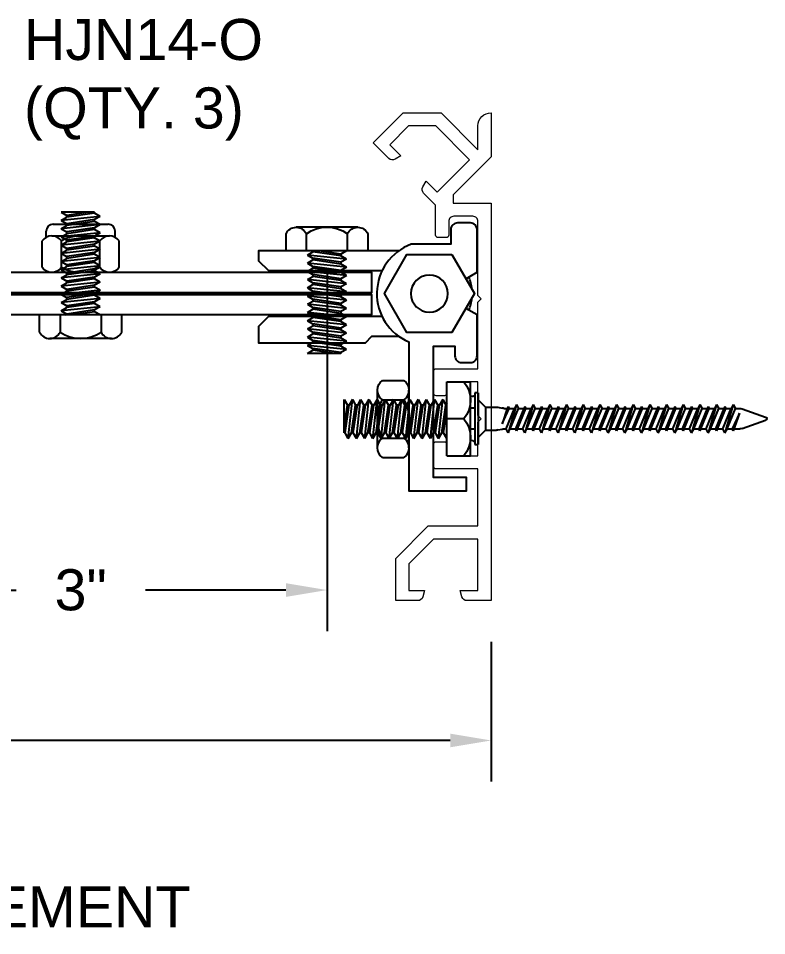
# Model space of a CAD drawing. Header units: inches. Extents: x 0 to 34.5, y -15.8 to 21.6.
# Drawn here: x 25.47 to 30.02, y 3.52 to 9.11 of the extents above; entities that cross this region are included whole.
import ezdxf

# ---------------------------------------------------------------- set-up
doc = ezdxf.new("R2010")
doc.units = ezdxf.units.IN
doc.header["$MEASUREMENT"] = 0
for name, color, linetype in [('Anchors', 4, 'Continuous'), ('Dimensions', 3, 'Continuous'), ('Fillers', 2, 'Continuous'), ('Metals', 7, 'Continuous'), ('Text', 2, 'Continuous')]:
    doc.layers.add(name, color=color, linetype=linetype)
doc.styles.add('Arial', font='arial.ttf')
doc.dimstyles.new('Arial', dxfattribs={"dimtxt": 0.25, "dimasz": 0.25, "dimexe": 0.25, "dimexo": 0.25, "dimgap": 0.25, "dimtad": 0, "dimtih": 1, "dimtoh": 1, "dimdec": 4, "dimzin": 0, "dimdsep": 46, "dimlunit": 4, "dimtxsty": 'Arial', "dimcen": 0.25, "dimadec": 0, "dimazin": 0, "dimtfac": 1, "dimtdec": 4, "dimtofl": 0, "dimtmove": 0, "dimatfit": 3, "dimfxl": 0, "dimfrac": 2, "dimtolj": 1, "dimtzin": 0, "dimarcsym": 0})

# ---------------------------------------------------------------- blocks, each defined once
blk = doc.blocks.new('*D12')
at = {"layer": 'Defpoints', "color": 0}
for p in [(12.3456, 5.5614), (28.3456, 5.5614), (28.3456, 4.71)]:
    blk.add_point(p, dxfattribs=at)
at = {"layer": 'Dimensions', "color": 0, "lineweight": -2}
for p, q in [((12.3456, 5.3114), (12.3456, 4.46)), ((28.3456, 5.3114), (28.3456, 4.46)), ((12.5956, 4.71), (19.7751, 4.71)), ((28.0956, 4.71), (20.9161, 4.71))]:
    blk.add_line(p, q, dxfattribs=at)
at = {"layer": 'Dimensions', "color": 0}
for points in [[(12.5956, 4.7516), (12.5956, 4.6683), (12.3456, 4.71)], [(28.0956, 4.7516), (28.0956, 4.6683), (28.3456, 4.71)]]:
    blk.add_solid(points, dxfattribs=at)
at = {"layer": 'Dimensions', "color": 0, "insert": (20.3456, 4.71), "char_height": 0.25, "attachment_point": 5, "style": 'Arial'}
blk.add_mtext('\\A1;1\'-4"', dxfattribs=at)
blk = doc.blocks.new('*D31')
at = {"layer": 'Defpoints', "color": 0}
for p in [(27.3456, 7.8348), (24.3456, 6.7434), (27.3456, 5.6257)]:
    blk.add_point(p, dxfattribs=at)
at = {"layer": 'Dimensions', "color": 0, "lineweight": -2}
for p, q in [((27.3456, 7.5848), (27.3456, 5.3757)), ((24.3456, 6.4934), (24.3456, 5.3757)), ((24.5956, 5.6257), (25.452, 5.6257)), ((27.0956, 5.6257), (26.2392, 5.6257))]:
    blk.add_line(p, q, dxfattribs=at)
at = {"layer": 'Dimensions', "color": 0}
for points in [[(24.5956, 5.6674), (24.5956, 5.5841), (24.3456, 5.6257)], [(27.0956, 5.6674), (27.0956, 5.5841), (27.3456, 5.6257)]]:
    blk.add_solid(points, dxfattribs=at)
at = {"layer": 'Dimensions', "color": 0, "insert": (25.8456, 5.6257), "char_height": 0.25, "attachment_point": 5, "style": 'Arial'}
blk.add_mtext('\\A1;3"', dxfattribs=at)
blk = doc.blocks.new('H1458S')
for p, q in [((-0.1875, 0.144), (0.1875, 0.144)), ((-0.25, 0.104), (-0.25, 0)), ((-0.125, 0), (-0.125, 0.104)), ((0.125, 0), (0.125, 0.104)), ((0.25, 0.104), (0.25, 0)), ((-0.25, 0), (0.25, 0)), ((-0.119, 0), (-0.085, -0.0196)), ((-0.085, -0.0196), (0.0485, 0)), ((-0.119, -0.05), (0.119, -0.025)), ((-0.119, -0.05), (-0.085, -0.0304)), ((-0.119, -0.05), (-0.085, -0.0696)), ((-0.085, -0.0304), (0.085, -0.0054)), ((-0.085, -0.0196), (-0.085, -0.0304)), ((-0.085, -0.0696), (0.085, -0.0446)), ((-0.085, -0.0804), (0.085, -0.0554)), ((0.0943, 0), (0.085, -0.0054)), ((0.119, -0.025), (0.085, -0.0054)), ((0.119, -0.025), (0.085, -0.0446)), ((0.085, -0.0446), (0.085, -0.0554)), ((0.119, -0.075), (0.085, -0.0554)), ((-0.119, -0.1), (0.119, -0.075)), ((-0.119, -0.1), (-0.085, -0.0804)), ((-0.119, -0.1), (-0.085, -0.1196)), ((-0.085, -0.0696), (-0.085, -0.0804)), ((-0.085, -0.1196), (0.085, -0.0946)), ((-0.085, -0.1304), (0.085, -0.1054)), ((0.119, -0.075), (0.085, -0.0946)), ((0.085, -0.0946), (0.085, -0.1054)), ((0.119, -0.125), (0.085, -0.1054)), ((-0.119, -0.15), (0.119, -0.125)), ((-0.119, -0.15), (-0.085, -0.1304)), ((-0.119, -0.15), (-0.085, -0.1696)), ((-0.085, -0.1196), (-0.085, -0.1304)), ((-0.085, -0.1696), (0.085, -0.1446)), ((-0.085, -0.1804), (0.085, -0.1554)), ((0.119, -0.125), (0.085, -0.1446)), ((0.085, -0.1446), (0.085, -0.1554)), ((0.119, -0.175), (0.085, -0.1554)), ((-0.119, -0.2), (0.119, -0.175)), ((-0.119, -0.2), (-0.085, -0.1804)), ((-0.119, -0.2), (-0.085, -0.2196)), ((-0.085, -0.1696), (-0.085, -0.1804)), ((-0.085, -0.2196), (0.085, -0.1946)), ((-0.085, -0.2304), (0.085, -0.2054)), ((-0.085, -0.2196), (-0.085, -0.2304)), ((0.119, -0.175), (0.085, -0.1946)), ((0.085, -0.1946), (0.085, -0.2054)), ((0.119, -0.225), (0.085, -0.2054)), ((-0.119, -0.25), (0.119, -0.225)), ((-0.119, -0.25), (-0.085, -0.2304)), ((-0.119, -0.25), (-0.085, -0.2696)), ((-0.119, -0.3), (0.119, -0.275)), ((-0.085, -0.2696), (0.085, -0.2446)), ((-0.085, -0.2804), (0.085, -0.2554)), ((-0.085, -0.2696), (-0.085, -0.2804)), ((0.119, -0.225), (0.085, -0.2446)), ((0.085, -0.2446), (0.085, -0.2554)), ((0.119, -0.275), (0.085, -0.2554)), ((0.119, -0.275), (0.085, -0.2946)), ((-0.119, -0.3), (-0.085, -0.2804)), ((-0.119, -0.3), (-0.085, -0.3196)), ((-0.119, -0.35), (0.119, -0.325)), ((-0.119, -0.35), (-0.085, -0.3304)), ((-0.085, -0.3196), (0.085, -0.2946)), ((-0.085, -0.3304), (0.085, -0.3054)), ((-0.085, -0.3196), (-0.085, -0.3304)), ((0.085, -0.2946), (0.085, -0.3054)), ((0.119, -0.325), (0.085, -0.3054)), ((0.119, -0.325), (0.085, -0.3446)), ((-0.119, -0.35), (-0.085, -0.3696)), ((-0.119, -0.4), (0.119, -0.375)), ((-0.119, -0.4), (-0.085, -0.3804)), ((-0.085, -0.3696), (0.085, -0.3446)), ((-0.085, -0.3804), (0.085, -0.3554)), ((-0.085, -0.3696), (-0.085, -0.3804)), ((0.085, -0.3446), (0.085, -0.3554)), ((0.119, -0.375), (0.085, -0.3554)), ((0.119, -0.375), (0.085, -0.3946)), ((-0.119, -0.4), (-0.085, -0.4196)), ((-0.119, -0.45), (0.119, -0.425)), ((-0.119, -0.45), (-0.085, -0.4304)), ((-0.085, -0.4196), (0.085, -0.3946)), ((-0.085, -0.4304), (0.085, -0.4054)), ((-0.085, -0.4196), (-0.085, -0.4304)), ((-0.085, -0.4696), (0.085, -0.4446)), ((0.085, -0.3946), (0.085, -0.4054)), ((0.119, -0.425), (0.085, -0.4054)), ((0.119, -0.425), (0.085, -0.4446)), ((0.085, -0.4446), (0.085, -0.4554)), ((-0.119, -0.45), (-0.085, -0.4696)), ((-0.119, -0.5), (0.119, -0.475)), ((-0.119, -0.5), (-0.085, -0.4804)), ((-0.119, -0.5), (-0.085, -0.5196)), ((-0.085, -0.4804), (0.085, -0.4554)), ((-0.085, -0.4696), (-0.085, -0.4804)), ((-0.085, -0.5196), (0.085, -0.4946)), ((0.119, -0.475), (0.085, -0.4554)), ((0.119, -0.475), (0.085, -0.4946)), ((0.085, -0.4946), (0.085, -0.5054)), ((-0.119, -0.55), (0.119, -0.525)), ((-0.119, -0.55), (-0.085, -0.5304)), ((-0.119, -0.55), (-0.085, -0.5696)), ((-0.085, -0.5304), (0.085, -0.5054)), ((-0.085, -0.5196), (-0.085, -0.5304)), ((-0.085, -0.5696), (0.085, -0.5446)), ((-0.085, -0.5804), (0.085, -0.5554)), ((0.119, -0.525), (0.085, -0.5054)), ((0.119, -0.525), (0.085, -0.5446)), ((0.085, -0.5446), (0.085, -0.5554)), ((0.119, -0.575), (0.085, -0.5554)), ((-0.119, -0.6), (0.119, -0.575)), ((-0.119, -0.6), (-0.085, -0.5804)), ((-0.119, -0.6), (-0.085, -0.6196)), ((-0.085, -0.5696), (-0.085, -0.5804)), ((-0.085, -0.6196), (0.085, -0.5946)), ((-0.0485, -0.625), (0.085, -0.6054)), ((0.119, -0.575), (0.085, -0.5946)), ((0.085, -0.5946), (0.085, -0.6054)), ((0.119, -0.625), (0.085, -0.6054)), ((-0.085, -0.6196), (-0.085, -0.625)), ((-0.085, -0.625), (0.119, -0.625))]:
    blk.add_line(p, q)
for centre, radius, start, end in [((-0.1875, 0.0752), 0.0688, 24.7615, 155.2385), ((0, -0.0713), 0.2153, 54.5107, 125.4893), ((0.1875, 0.0752), 0.0688, 24.7615, 155.2385)]:
    blk.add_arc(centre, radius, start, end)
blk = doc.blocks.new('HN14S')
for p, q in [((-0.1759, 0), (0.1759, 0)), ((-0.2345, -0.1613), (-0.2345, -0.03)), ((-0.1172, -0.1613), (-0.1172, -0.03)), ((0.1172, -0.1613), (0.1172, -0.03)), ((0.2345, -0.1613), (0.2345, -0.03)), ((-0.1759, -0.1914), (0.1759, -0.1914))]:
    blk.add_line(p, q)
for centre, radius, start, end in [((-0.1759, -0.0723), 0.0723, 35.7751, 144.2249), ((0, -0.244), 0.244, 61.2813, 118.7187), ((0.1759, -0.0723), 0.0723, 35.7751, 144.2249), ((-0.1759, -0.1191), 0.0723, 215.7751, 324.2249), ((0, 0.0527), 0.244, 241.2813, 298.7187), ((0.1759, -0.1191), 0.0723, 215.7751, 324.2249)]:
    blk.add_arc(centre, radius, start, end)
blk = doc.blocks.new('H1458 TURNED')
for p, q in [((2.0034, 22.6635), (1.8594, 22.6635)), ((1.8594, 22.2135), (1.8594, 22.6635)), ((2.0034, 22.2135), (2.0034, 22.6635)), ((2.0034, 22.5319), (2.0087, 22.5226)), ((2.0284, 22.5566), (2.0087, 22.5226)), ((2.0337, 22.3526), (2.0087, 22.5226)), ((2.0284, 22.5566), (2.048, 22.5226)), ((2.0534, 22.3186), (2.0284, 22.5566)), ((2.073, 22.3526), (2.048, 22.5226)), ((2.048, 22.5226), (2.0587, 22.5226)), ((2.0784, 22.5566), (2.0587, 22.5226)), ((2.0837, 22.3526), (2.0587, 22.5226)), ((2.0784, 22.5566), (2.098, 22.5226)), ((2.1034, 22.3186), (2.0784, 22.5566)), ((2.123, 22.3526), (2.098, 22.5226)), ((2.098, 22.5226), (2.1087, 22.5226)), ((2.1284, 22.5566), (2.1087, 22.5226)), ((2.1337, 22.3526), (2.1087, 22.5226)), ((2.1284, 22.5566), (2.148, 22.5226)), ((2.1534, 22.3186), (2.1284, 22.5566)), ((2.173, 22.3526), (2.148, 22.5226)), ((2.148, 22.5226), (2.1587, 22.5226)), ((2.1784, 22.5566), (2.1587, 22.5226)), ((2.1837, 22.3526), (2.1587, 22.5226)), ((2.1784, 22.5566), (2.198, 22.5226)), ((2.2034, 22.3186), (2.1784, 22.5566)), ((2.223, 22.3526), (2.198, 22.5226)), ((2.198, 22.5226), (2.2087, 22.5226)), ((2.2284, 22.5566), (2.2087, 22.5226)), ((2.2337, 22.3526), (2.2087, 22.5226)), ((2.2284, 22.5566), (2.248, 22.5226)), ((2.2534, 22.3186), (2.2284, 22.5566)), ((2.273, 22.3526), (2.248, 22.5226)), ((2.248, 22.5226), (2.2587, 22.5226)), ((2.2784, 22.5566), (2.2587, 22.5226)), ((2.2837, 22.3526), (2.2587, 22.5226)), ((2.2784, 22.5566), (2.298, 22.5226)), ((2.3034, 22.3186), (2.2784, 22.5566)), ((2.298, 22.5226), (2.3087, 22.5226)), ((2.323, 22.3526), (2.298, 22.5226)), ((2.3284, 22.5566), (2.3087, 22.5226)), ((2.3337, 22.3526), (2.3087, 22.5226)), ((2.3284, 22.5566), (2.348, 22.5226)), ((2.3534, 22.3186), (2.3284, 22.5566)), ((2.373, 22.3526), (2.348, 22.5226)), ((2.348, 22.5226), (2.3587, 22.5226)), ((2.3784, 22.5566), (2.3587, 22.5226)), ((2.3837, 22.3526), (2.3587, 22.5226)), ((2.3784, 22.5566), (2.398, 22.5226)), ((2.4034, 22.3186), (2.3784, 22.5566)), ((2.423, 22.3526), (2.398, 22.5226)), ((2.398, 22.5226), (2.4087, 22.5226)), ((2.4284, 22.5566), (2.4087, 22.5226)), ((2.4337, 22.3526), (2.4087, 22.5226)), ((2.4284, 22.5566), (2.448, 22.5226)), ((2.4534, 22.3186), (2.4284, 22.5566)), ((2.473, 22.3526), (2.448, 22.5226)), ((2.448, 22.5226), (2.4587, 22.5226)), ((2.4784, 22.5566), (2.4587, 22.5226)), ((2.4837, 22.3526), (2.4587, 22.5226)), ((2.4784, 22.5566), (2.498, 22.5226)), ((2.5034, 22.3186), (2.4784, 22.5566)), ((2.523, 22.3526), (2.498, 22.5226)), ((2.498, 22.5226), (2.5087, 22.5226)), ((2.5284, 22.5566), (2.5087, 22.5226)), ((2.5337, 22.3526), (2.5087, 22.5226)), ((2.5284, 22.5566), (2.548, 22.5226)), ((2.5534, 22.3186), (2.5284, 22.5566)), ((2.573, 22.3526), (2.548, 22.5226)), ((2.548, 22.5226), (2.5587, 22.5226)), ((2.5784, 22.5566), (2.5587, 22.5226)), ((2.5837, 22.3526), (2.5587, 22.5226)), ((2.5784, 22.5566), (2.598, 22.5226)), ((2.6034, 22.3186), (2.5784, 22.5566)), ((2.598, 22.5226), (2.6087, 22.5226)), ((2.623, 22.3526), (2.598, 22.5226)), ((2.6284, 22.5566), (2.6087, 22.5226)), ((2.6284, 22.3891), (2.6087, 22.5226)), ((2.6284, 22.3526), (2.6284, 22.5566)), ((2.023, 22.3526), (2.0034, 22.4861)), ((1.8994, 22.4385), (2.0034, 22.4385)), ((2.0034, 22.3186), (2.023, 22.3526)), ((2.023, 22.3526), (2.0337, 22.3526)), ((2.0534, 22.3186), (2.0337, 22.3526)), ((2.0534, 22.3186), (2.073, 22.3526)), ((2.073, 22.3526), (2.0837, 22.3526)), ((2.1034, 22.3186), (2.0837, 22.3526)), ((2.1034, 22.3186), (2.123, 22.3526)), ((2.123, 22.3526), (2.1337, 22.3526)), ((2.1534, 22.3186), (2.1337, 22.3526)), ((2.1534, 22.3186), (2.173, 22.3526)), ((2.173, 22.3526), (2.1837, 22.3526)), ((2.2034, 22.3186), (2.1837, 22.3526)), ((2.2034, 22.3186), (2.223, 22.3526)), ((2.223, 22.3526), (2.2337, 22.3526)), ((2.2534, 22.3186), (2.2337, 22.3526)), ((2.2534, 22.3186), (2.273, 22.3526)), ((2.273, 22.3526), (2.2837, 22.3526)), ((2.3034, 22.3186), (2.2837, 22.3526)), ((2.3034, 22.3186), (2.323, 22.3526)), ((2.323, 22.3526), (2.3337, 22.3526)), ((2.3534, 22.3186), (2.3337, 22.3526)), ((2.3534, 22.3186), (2.373, 22.3526)), ((2.373, 22.3526), (2.3837, 22.3526)), ((2.4034, 22.3186), (2.3837, 22.3526)), ((2.4034, 22.3186), (2.423, 22.3526)), ((2.423, 22.3526), (2.4337, 22.3526)), ((2.4534, 22.3186), (2.4337, 22.3526)), ((2.4534, 22.3186), (2.473, 22.3526)), ((2.473, 22.3526), (2.4837, 22.3526)), ((2.5034, 22.3186), (2.4837, 22.3526)), ((2.5034, 22.3186), (2.523, 22.3526)), ((2.523, 22.3526), (2.5337, 22.3526)), ((2.5534, 22.3186), (2.5337, 22.3526)), ((2.5534, 22.3186), (2.573, 22.3526)), ((2.573, 22.3526), (2.5837, 22.3526)), ((2.6034, 22.3186), (2.5837, 22.3526)), ((2.6034, 22.3186), (2.623, 22.3526)), ((2.623, 22.3526), (2.6284, 22.3526)), ((2.0034, 22.2135), (1.8594, 22.2135)), ((2.0034, 22.2135), (1.8994, 22.2135))]:
    blk.add_line(p, q)
for centre in [(2.0356, 22.551), (2.0356, 22.326)]:
    blk.add_arc(centre, 0.1767, 140.4539, 219.5461)
blk = doc.blocks.new('TH316134 BEYOND')
for p, q in [((-0.1567, 0.0187), (0.1567, 0.0187)), ((-0.1567, 0), (-0.1567, 0.0187)), ((-0.1567, 0), (0.1567, 0)), ((-0.1352, 0.029), (-0.1337, 0.046)), ((-0.1148, 0), (-0.0697, -0.045)), ((-0.0645, 0.0187), (-0.0645, 0.046)), ((0.0645, 0.0187), (0.0645, 0.046)), ((0.1148, 0), (0.0697, -0.045)), ((0.1352, 0.029), (0.1337, 0.046)), ((0.1567, 0.0187), (0.1567, 0)), ((-0.0697, -0.045), (0.0697, -0.045)), ((-0.0697, -0.045), (-0.0697, -0.1121)), ((0.0697, -0.045), (0.0697, -0.1121)), ((-0.0737, -0.1836), (0.0321, -0.1471)), ((-0.0687, -0.1217), (-0.0633, -0.1477)), ((0.0321, -0.1471), (-0.0622, -0.1898)), ((-0.0622, -0.1774), (0.0321, -0.1471)), ((-0.0622, -0.1573), (-0.0622, -0.1774)), ((0.0622, -0.1573), (0.0622, -0.1707)), ((0.0687, -0.1217), (0.0633, -0.1477)), ((-0.0862, -0.2344), (0.0862, -0.1836)), ((-0.0862, -0.2344), (-0.0622, -0.2215)), ((-0.0737, -0.1836), (-0.0622, -0.1774)), ((-0.0737, -0.1836), (-0.0622, -0.1898)), ((0.0622, -0.1707), (-0.0622, -0.2215)), ((-0.0622, -0.1898), (-0.0622, -0.2215)), ((0.0622, -0.1965), (-0.0622, -0.2473)), ((0.0862, -0.1836), (0.0622, -0.1707)), ((0.0862, -0.1836), (0.0622, -0.1965)), ((0.0622, -0.1965), (0.0622, -0.2282)), ((-0.0862, -0.2344), (-0.0622, -0.2473)), ((-0.0737, -0.2852), (0.0737, -0.2344)), ((-0.0737, -0.2852), (-0.0622, -0.279)), ((-0.0622, -0.279), (0.0622, -0.2282)), ((0.0622, -0.2405), (-0.0622, -0.2913)), ((-0.0622, -0.2473), (-0.0622, -0.279)), ((0.0622, -0.2722), (-0.0622, -0.323)), ((0.0737, -0.2344), (0.0622, -0.2282)), ((0.0737, -0.2344), (0.0622, -0.2405)), ((0.0622, -0.2405), (0.0622, -0.2722)), ((0.0862, -0.2852), (0.0622, -0.2722)), ((-0.0862, -0.3359), (0.0862, -0.2852)), ((-0.0862, -0.3359), (-0.0622, -0.323)), ((-0.0737, -0.2852), (-0.0622, -0.2913)), ((-0.0622, -0.2913), (-0.0622, -0.323)), ((0.0622, -0.2981), (-0.0622, -0.3489)), ((-0.0622, -0.3806), (0.0622, -0.3298)), ((0.0862, -0.2852), (0.0622, -0.2981)), ((0.0622, -0.2981), (0.0622, -0.3298)), ((0.0737, -0.3359), (0.0622, -0.3298)), ((-0.0862, -0.3359), (-0.0622, -0.3489)), ((-0.0862, -0.4375), (0.0862, -0.3867)), ((-0.0737, -0.3867), (0.0737, -0.3359)), ((-0.0737, -0.3867), (-0.0622, -0.3806)), ((-0.0737, -0.3867), (-0.0622, -0.3929)), ((0.0622, -0.3421), (-0.0622, -0.3929)), ((-0.0622, -0.3489), (-0.0622, -0.3806)), ((0.0622, -0.3738), (-0.0622, -0.4246)), ((0.0737, -0.3359), (0.0622, -0.3421)), ((0.0622, -0.3421), (0.0622, -0.3738)), ((0.0862, -0.3867), (0.0622, -0.3738)), ((0.0862, -0.3867), (0.0622, -0.3996)), ((-0.0862, -0.4375), (-0.0622, -0.4246)), ((-0.0862, -0.4375), (-0.0622, -0.4504)), ((-0.0737, -0.4883), (0.0737, -0.4375)), ((-0.0622, -0.3929), (-0.0622, -0.4246)), ((0.0622, -0.3996), (-0.0622, -0.4504)), ((-0.0622, -0.4821), (0.0622, -0.4313)), ((0.0622, -0.4437), (-0.0622, -0.4944)), ((0.0622, -0.3996), (0.0622, -0.4313)), ((0.0737, -0.4375), (0.0622, -0.4313)), ((0.0737, -0.4375), (0.0622, -0.4437)), ((0.0622, -0.4437), (0.0622, -0.4754)), ((-0.0862, -0.5391), (0.0862, -0.4883)), ((-0.0737, -0.4883), (-0.0622, -0.4821)), ((-0.0737, -0.4883), (-0.0622, -0.4944)), ((-0.0622, -0.4504), (-0.0622, -0.4821)), ((0.0622, -0.4754), (-0.0622, -0.5261)), ((-0.0622, -0.4944), (-0.0622, -0.5261)), ((0.0622, -0.5012), (-0.0622, -0.552)), ((0.0862, -0.4883), (0.0622, -0.4754)), ((0.0862, -0.4883), (0.0622, -0.5012)), ((0.0622, -0.5012), (0.0622, -0.5329)), ((-0.0862, -0.5391), (-0.0622, -0.5261)), ((-0.0862, -0.5391), (-0.0622, -0.552)), ((-0.0737, -0.5898), (0.0737, -0.5391)), ((-0.0622, -0.5837), (0.0622, -0.5329)), ((0.0622, -0.5452), (-0.0622, -0.596)), ((-0.0622, -0.552), (-0.0622, -0.5837)), ((0.0737, -0.5391), (0.0622, -0.5329)), ((0.0737, -0.5391), (0.0622, -0.5452)), ((0.0622, -0.5452), (0.0622, -0.5769)), ((-0.0862, -0.6406), (0.0862, -0.5898)), ((-0.0737, -0.5898), (-0.0622, -0.5837)), ((-0.0737, -0.5898), (-0.0622, -0.596)), ((0.0622, -0.5769), (-0.0622, -0.6277)), ((-0.0622, -0.596), (-0.0622, -0.6277)), ((0.0622, -0.6028), (-0.0622, -0.6535)), ((0.0862, -0.5898), (0.0622, -0.5769)), ((0.0862, -0.5898), (0.0622, -0.6028)), ((0.0622, -0.6028), (0.0622, -0.6345)), ((-0.0862, -0.6406), (-0.0622, -0.6277)), ((-0.0862, -0.6406), (-0.0622, -0.6535)), ((-0.0737, -0.6914), (0.0737, -0.6406)), ((-0.0622, -0.6852), (0.0622, -0.6345)), ((0.0622, -0.6468), (-0.0622, -0.6976)), ((-0.0622, -0.6535), (-0.0622, -0.6852)), ((0.0737, -0.6406), (0.0622, -0.6345)), ((0.0737, -0.6406), (0.0622, -0.6468)), ((0.0622, -0.6468), (0.0622, -0.6785)), ((-0.0862, -0.7422), (0.0862, -0.6914)), ((-0.0737, -0.6914), (-0.0622, -0.6852)), ((-0.0737, -0.6914), (-0.0622, -0.6976)), ((0.0622, -0.6785), (-0.0622, -0.7293)), ((-0.0622, -0.6976), (-0.0622, -0.7293)), ((0.0622, -0.7043), (-0.0622, -0.7551)), ((0.0862, -0.6914), (0.0622, -0.6785)), ((0.0862, -0.6914), (0.0622, -0.7043)), ((0.0622, -0.7043), (0.0622, -0.736)), ((-0.0862, -0.7422), (-0.0622, -0.7293)), ((-0.0862, -0.7422), (-0.0622, -0.7551)), ((-0.0737, -0.793), (0.0737, -0.7422)), ((-0.0622, -0.7868), (0.0622, -0.736)), ((0.0622, -0.7484), (-0.0622, -0.7991)), ((-0.0622, -0.7551), (-0.0622, -0.7868)), ((0.0622, -0.78), (-0.0622, -0.8308)), ((0.0737, -0.7422), (0.0622, -0.736)), ((0.0737, -0.7422), (0.0622, -0.7484)), ((0.0622, -0.7484), (0.0622, -0.78)), ((0.0862, -0.793), (0.0622, -0.78)), ((-0.0862, -0.8437), (0.0862, -0.793)), ((-0.0862, -0.8437), (-0.0622, -0.8308)), ((-0.0737, -0.793), (-0.0622, -0.7868)), ((-0.0737, -0.793), (-0.0622, -0.7991)), ((-0.0622, -0.7991), (-0.0622, -0.8308)), ((0.0622, -0.8059), (-0.0622, -0.8567)), ((-0.0622, -0.8884), (0.0622, -0.8376)), ((0.0862, -0.793), (0.0622, -0.8059)), ((0.0622, -0.8059), (0.0622, -0.8376)), ((0.0737, -0.8437), (0.0622, -0.8376)), ((-0.0862, -0.8437), (-0.0622, -0.8567)), ((-0.0737, -0.8945), (0.0737, -0.8437)), ((-0.0737, -0.8945), (-0.0622, -0.8884)), ((0.0622, -0.8499), (-0.0622, -0.9007)), ((-0.0622, -0.8567), (-0.0622, -0.8884)), ((0.0622, -0.8816), (-0.0622, -0.9324)), ((0.0737, -0.8437), (0.0622, -0.8499)), ((0.0622, -0.8499), (0.0622, -0.8816)), ((0.0862, -0.8945), (0.0622, -0.8816)), ((-0.0862, -0.9453), (0.0862, -0.8945)), ((-0.0862, -0.9453), (-0.0622, -0.9324)), ((-0.0862, -0.9453), (-0.0622, -0.9582)), ((-0.0737, -0.8945), (-0.0622, -0.9007)), ((-0.0737, -0.9961), (0.0737, -0.9453)), ((-0.0622, -0.9007), (-0.0622, -0.9324)), ((0.0622, -0.9075), (-0.0622, -0.9582)), ((-0.0622, -0.9899), (0.0622, -0.9391)), ((0.0862, -0.8945), (0.0622, -0.9075)), ((0.0622, -0.9075), (0.0622, -0.9391)), ((0.0737, -0.9453), (0.0622, -0.9391)), ((0.0737, -0.9453), (0.0622, -0.9515)), ((-0.0862, -1.0469), (0.0862, -0.9961)), ((-0.0737, -0.9961), (-0.0622, -0.9899)), ((-0.0737, -0.9961), (-0.0622, -1.0023)), ((0.0622, -0.9515), (-0.0622, -1.0023)), ((-0.0622, -0.9582), (-0.0622, -0.9899)), ((0.0622, -0.9832), (-0.0622, -1.034)), ((-0.0622, -1.0023), (-0.0622, -1.034)), ((0.0622, -0.9515), (0.0622, -0.9832)), ((0.0862, -0.9961), (0.0622, -0.9832)), ((0.0862, -0.9961), (0.0622, -1.009)), ((-0.0862, -1.0469), (-0.0622, -1.034)), ((-0.0862, -1.0469), (-0.0622, -1.0598)), ((-0.0737, -1.0977), (0.0737, -1.0469)), ((0.0622, -1.009), (-0.0622, -1.0598)), ((-0.0622, -1.0915), (0.0622, -1.0407)), ((0.0622, -1.053), (-0.0622, -1.1038)), ((-0.0622, -1.0598), (-0.0622, -1.0915)), ((0.0622, -1.009), (0.0622, -1.0407)), ((0.0737, -1.0469), (0.0622, -1.0407)), ((0.0737, -1.0469), (0.0622, -1.053)), ((0.0622, -1.053), (0.0622, -1.0847)), ((-0.0862, -1.1484), (0.0862, -1.0977)), ((-0.0737, -1.0977), (-0.0622, -1.0915)), ((-0.0737, -1.0977), (-0.0622, -1.1038)), ((0.0622, -1.0847), (-0.0622, -1.1355)), ((-0.0622, -1.1038), (-0.0622, -1.1355)), ((0.0622, -1.1106), (-0.0622, -1.1614)), ((0.0862, -1.0977), (0.0622, -1.0847)), ((0.0862, -1.0977), (0.0622, -1.1106)), ((0.0622, -1.1106), (0.0622, -1.1423)), ((-0.0862, -1.1484), (-0.0622, -1.1355)), ((-0.0862, -1.1484), (-0.0622, -1.1614)), ((-0.0737, -1.1992), (0.0737, -1.1484)), ((-0.0622, -1.1931), (0.0622, -1.1423)), ((0.0622, -1.1546), (-0.0622, -1.2054)), ((-0.0622, -1.1614), (-0.0622, -1.1931)), ((0.0737, -1.1484), (0.0622, -1.1423)), ((0.0737, -1.1484), (0.0622, -1.1546)), ((0.0622, -1.1546), (0.0622, -1.1863)), ((-0.0862, -1.25), (0.0862, -1.1992)), ((-0.0737, -1.1992), (-0.0622, -1.1931)), ((-0.0737, -1.1992), (-0.0622, -1.2054)), ((0.0622, -1.1863), (-0.0622, -1.2371)), ((-0.0622, -1.2054), (-0.0622, -1.2371)), ((0.0622, -1.2121), (-0.0622, -1.2629)), ((0.0862, -1.1992), (0.0622, -1.1863)), ((0.0862, -1.1992), (0.0622, -1.2121)), ((0.0622, -1.2121), (0.0622, -1.2438)), ((-0.0862, -1.25), (-0.0622, -1.2371)), ((-0.0862, -1.25), (-0.0622, -1.2629)), ((-0.0737, -1.3008), (0.0737, -1.25)), ((-0.0622, -1.2946), (0.0622, -1.2438)), ((0.0622, -1.2562), (-0.0622, -1.3069)), ((-0.0622, -1.2629), (-0.0622, -1.2946)), ((0.0737, -1.25), (0.0622, -1.2438)), ((0.0737, -1.25), (0.0622, -1.2562)), ((0.0622, -1.2562), (0.0622, -1.2879)), ((-0.0862, -1.3516), (0.0862, -1.3008)), ((-0.0862, -1.3516), (-0.0622, -1.3386)), ((-0.0737, -1.3008), (-0.0622, -1.2946)), ((-0.0737, -1.3008), (-0.0622, -1.3069)), ((0.0622, -1.2879), (-0.0622, -1.3386)), ((-0.0622, -1.3069), (-0.0622, -1.3386)), ((0.0622, -1.3137), (-0.0622, -1.3645)), ((0.0862, -1.3008), (0.0622, -1.2879)), ((0.0862, -1.3008), (0.0622, -1.3137)), ((0.0622, -1.3137), (0.0622, -1.3454)), ((-0.0862, -1.3516), (-0.0622, -1.3645)), ((-0.0737, -1.4023), (0.0737, -1.3516)), ((-0.0737, -1.4023), (-0.0622, -1.3962)), ((-0.0622, -1.3962), (0.0622, -1.3454)), ((0.0622, -1.3577), (-0.0622, -1.4085)), ((-0.0622, -1.3645), (-0.0622, -1.3962)), ((0.0622, -1.3894), (-0.0622, -1.4402)), ((0.0737, -1.3516), (0.0622, -1.3454)), ((0.0737, -1.3516), (0.0622, -1.3577)), ((0.0622, -1.3577), (0.0622, -1.3894)), ((0.0862, -1.4023), (0.0622, -1.3894)), ((-0.0862, -1.4531), (0.0862, -1.4023)), ((-0.0862, -1.4531), (-0.0622, -1.4402)), ((-0.0737, -1.4023), (-0.0622, -1.4085)), ((-0.0622, -1.4085), (-0.0622, -1.4402)), ((0.0622, -1.4153), (-0.0622, -1.466)), ((-0.0622, -1.4977), (0.0622, -1.447)), ((0.0862, -1.4023), (0.0622, -1.4153)), ((0.0622, -1.4153), (0.0622, -1.447)), ((0.0737, -1.4531), (0.0622, -1.447)), ((-0.0862, -1.4531), (-0.0622, -1.466)), ((-0.0862, -1.5547), (0.0862, -1.5039)), ((-0.0737, -1.5039), (0.0737, -1.4531)), ((-0.0737, -1.5039), (-0.0622, -1.4977)), ((-0.0737, -1.5039), (-0.0622, -1.5101)), ((0.0622, -1.4593), (-0.0622, -1.5101)), ((-0.0622, -1.466), (-0.0622, -1.4977)), ((0.0622, -1.491), (-0.0622, -1.5418)), ((0.0737, -1.4531), (0.0622, -1.4593)), ((0.0622, -1.4593), (0.0622, -1.491)), ((0.0862, -1.5039), (0.0622, -1.491)), ((0.0862, -1.5039), (0.0622, -1.5168)), ((-0.0862, -1.5547), (-0.0622, -1.5418)), ((-0.0862, -1.5547), (-0.0622, -1.5676)), ((-0.0622, -1.5101), (-0.0622, -1.5418)), ((0.0622, -1.5168), (-0.0622, -1.5676)), ((-0.0335, -1.5916), (0.0622, -1.5485)), ((-0.0335, -1.5916), (0.0737, -1.5547)), ((0.0622, -1.5609), (-0.0335, -1.5916)), ((0.0622, -1.5168), (0.0622, -1.5485)), ((0.0737, -1.5547), (0.0622, -1.5485)), ((0.0737, -1.5547), (0.0622, -1.5609)), ((0.0622, -1.5609), (0.0622, -1.5935)), ((-0.0622, -1.5676), (-0.0622, -1.5935)), ((-0.0596, -1.6088), (-0.0096, -1.7516)), ((0.0596, -1.6088), (0.0096, -1.7516))]:
    blk.add_line(p, q)
for centre, radius, start, end in [((-0.1464, 0.03), 0.0112, 270, 355), ((0.1464, 0.03), 0.0112, 185, 270), ((-0.0233, -0.1121), 0.0465, 180, 191.9357), ((-0.1088, -0.1573), 0.0465, 0, 11.9357), ((0.1088, -0.1573), 0.0465, 168.0643, 180), ((0.0233, -0.1121), 0.0465, 348.0643, 0), ((-0.0158, -1.5935), 0.0465, 180, 199.3058), ((0.0158, -1.5935), 0.0465, 340.6942, 0), ((0, -1.7473), 0.0106, 204.1001, 335.8999)]:
    blk.add_arc(centre, radius, start, end)
blk = doc.blocks.new('BL14B & C + ALL THREAD AND NUT')
for points in [[(3.1267, 22.8225), (3.0584, 22.8619), (3.0584, 23.1219, -0.414214), (3.0984, 23.1619), (3.1784, 23.1619, -0.414214), (3.2184, 23.1219), (3.2184, 23.0319), (3.4598, 23.0319, -0.678595), (3.4734, 22.4373), (3.4734, 21.5319), (3.1234, 21.5319), (3.1234, 21.6119), (3.3234, 21.6119), (3.3234, 22.4119), (3.1934, 22.4119), (3.1934, 22.3519, -0.414214), (3.1534, 22.3119), (3.0984, 22.3119, -0.414214), (3.0584, 22.3519), (3.0584, 22.6019), (3.1267, 22.6413)], [(3.0898, 22.7585, -0.074148), (3.1088, 22.8328)], [(3.1088, 22.631, -0.074148), (3.0898, 22.7053)]]:
    blk.add_lwpolyline(points, format="xyb")
blk.add_lwpolyline([(3.2114, 22.9692), (3.0744, 22.7319), (3.2114, 22.4946), (3.4854, 22.4946), (3.6224, 22.7319), (3.4854, 22.9692)], close=True)
for points in [[(3.5349, 22.9919), (4.3884, 22.9919), (4.3884, 22.9319), (4.3284, 22.8719), (3.6362, 22.8719)], [(3.6362, 22.5919), (4.3284, 22.5919), (4.3884, 22.5319), (4.3884, 22.4319), (3.7384, 22.4319), (3.6984, 22.4719), (3.5349, 22.4719)]]:
    blk.add_lwpolyline(points)
blk.add_circle((3.3484, 22.7319), 0.113)
blk = doc.blocks.new('HLN14S')
for p, q in [((-0.1678, 0.292), (0.1678, 0.292)), ((-0.2096, 0.2133), (-0.2096, 0.2502)), ((0.2096, 0.2133), (0.2096, 0.2502)), ((-0.2345, 0.03), (-0.2345, 0.1917)), ((-0.1759, 0.2217), (0.1759, 0.2217)), ((-0.1173, 0.03), (-0.1173, 0.1917)), ((0.1172, 0.03), (0.1172, 0.1917)), ((0.2345, 0.03), (0.2345, 0.1917)), ((-0.1759, 0), (0.1759, 0))]:
    blk.add_line(p, q)
for centre, radius, start, end in [((-0.1678, 0.2502), 0.0418, 90, 180), ((0.1678, 0.2502), 0.0418, 0, 90), ((-0.1759, 0.1494), 0.0723, 35.7751, 144.2249), ((0, -0.0223), 0.244, 61.2813, 118.7187), ((0.1759, 0.1494), 0.0723, 35.7751, 144.2249), ((-0.1759, 0.0723), 0.0723, 215.7751, 324.2249), ((0, 0.244), 0.244, 241.2813, 298.7187), ((0.1759, 0.0723), 0.0723, 215.7751, 324.2249)]:
    blk.add_arc(centre, radius, start, end)
blk = doc.blocks.new('Ral6')
at = {"lineweight": 5}
blk.add_lwpolyline([(4.1893, 4.5104, 0.414214), (4.2043, 4.5254), (4.2043, 4.6604, 0.414214), (4.1893, 4.6754), (3.9343, 4.6754), (3.9343, 5.0814), (3.9143, 5.1014), (3.9343, 5.1214), (3.9343, 5.5724, -0.414214), (3.9653, 5.6034), (4.0813, 5.6034, -0.414214), (4.1123, 5.5724), (4.1123, 5.4884, 0.414214), (4.1273, 5.4734), (4.1773, 5.4734, 0.414214), (4.1923, 5.4884), (4.1923, 5.6718), (4.2653, 5.7449, 0.339454), (4.2702, 5.7823), (4.25, 5.8173), (4.1829, 5.7501), (3.9857, 5.9472), (4.1918, 6.1534), (4.3566, 6.1534), (4.4714, 6.0386), (4.4042, 5.9714), (4.4392, 5.9512, 0.339454), (4.4766, 5.9561), (4.5718, 6.0513), (4.3897, 6.2334), (4.1587, 6.2334), (3.9343, 6.0089), (3.9343, 6.1539, 0.416043), (3.8543, 6.2334), (3.8543, 5.9655), (4.0865, 5.7333), (4.0865, 5.6834), (3.8543, 5.6834), (3.8543, 3.2634), (4.0019, 3.2634, 0.339454), (4.0318, 3.2863), (4.0423, 3.3254), (3.9343, 3.3254), (3.9343, 3.6384), (4.2046, 3.6384), (4.3553, 3.4877), (4.3553, 3.3254), (4.2603, 3.3254), (4.2707, 3.2863, 0.339454), (4.3007, 3.2634), (4.4353, 3.2634), (4.4353, 3.5208), (4.2377, 3.7184), (3.9343, 3.7184), (3.9343, 4.0654), (4.1893, 4.0654, 0.414214), (4.2043, 4.0804), (4.2043, 4.2154, 0.414214), (4.1893, 4.2304), (4.1393, 4.2304, 0.414214), (4.1243, 4.2154), (4.1243, 4.1454), (3.9343, 4.1454), (3.9343, 4.3504), (3.9143, 4.3704), (3.9343, 4.3904), (3.9343, 4.5954), (4.1243, 4.5954), (4.1243, 4.5254, 0.414214), (4.1393, 4.5104)], format="xyb", close=True, dxfattribs=at)
blk = doc.blocks.new('pantograph - profile')
at = {"layer": 'Metals'}
for points in [[(2.7009, 22.8619), (17.2441, 22.8619), (17.2441, 22.7369), (2.7009, 22.7369)], [(2.7009, 22.7269), (17.2441, 22.7269), (17.2441, 22.6019), (2.7009, 22.6019)]]:
    blk.add_lwpolyline(points, close=True, dxfattribs=at)
at = {"xscale": -1}
blk.add_blockref('Ral6', (21.8267, 17.5992), dxfattribs=at)
at = {"layer": 'Anchors', "rotation": 180}
blk.add_blockref('H1458S', (15.4725, 22.6019), dxfattribs=at)
at = {"layer": 'Anchors'}
blk.add_blockref('HLN14S', (15.4725, 22.8619), dxfattribs=at)
at = {"layer": 'Anchors', "xscale": -1}
for name, p in [('H1458S', (16.9725, 22.9919)), ('H1458 TURNED', (19.7058, -0.469))]:
    blk.add_blockref(name, p, dxfattribs=at)
for name, p, rotation in [('HN14S', (17.4716, 21.9687), 270), ('TH316134 BEYOND', (17.8925, 21.9708), 90)]:
    blk.add_blockref(name, p, dxfattribs=dict(at, rotation=rotation))
at = {"layer": 'Metals', "xscale": -1}
blk.add_blockref('BL14B & C + ALL THREAD AND NUT', (20.945, 0), dxfattribs=at)

msp = doc.modelspace()

# ---------------------------------------------------------------- block references
msp.add_blockref('pantograph - profile', (10.37264, -15.30109))

# ---------------------------------------------------------------- texts
at = {"layer": 'Fillers', "insert": (25.50027, 8.732), "char_height": 0.25, "attachment_point": 4, "style": 'Arial'}
msp.add_mtext('HJN14-O\\P(QTY. 3)', dxfattribs=at)
at = {"layer": 'Text', "insert": (13.43499, 4.23836), "char_height": 0.25, "attachment_point": 1, "style": 'Arial'}
msp.add_mtext('{\\LFRONT VIEW - }(PANTO161VS4){\\L\\P}PANTOGRAPH BAR FOR {\\LFCVS-16} w/4 VS400 FACE SEALS -  100% MOVEMENT', dxfattribs=at)

# ---------------------------------------------------------------- dimensions: what is measured, and where the dimension line sits
at = {"layer": 'Dimensions'}
for base, p1, p2, picture, middle in [((27.34563, 5.62574), (24.34563, 6.74337), (27.34563, 7.83481), '*D31', (25.84563, 5.62574)), ((28.34563, 4.70995), (12.34563, 5.56144), (28.34563, 5.56144), '*D12', (20.34563, 4.70995))]:
    dim = msp.add_linear_dim(base=base, p1=p1, p2=p2, dimstyle='Arial', override={"dimpost": ''}, dxfattribs=at)
    dim.commit()
    dim.dimension.update_dxf_attribs({"geometry": picture, "text_midpoint": middle})

doc.saveas('drawing.dxf')
